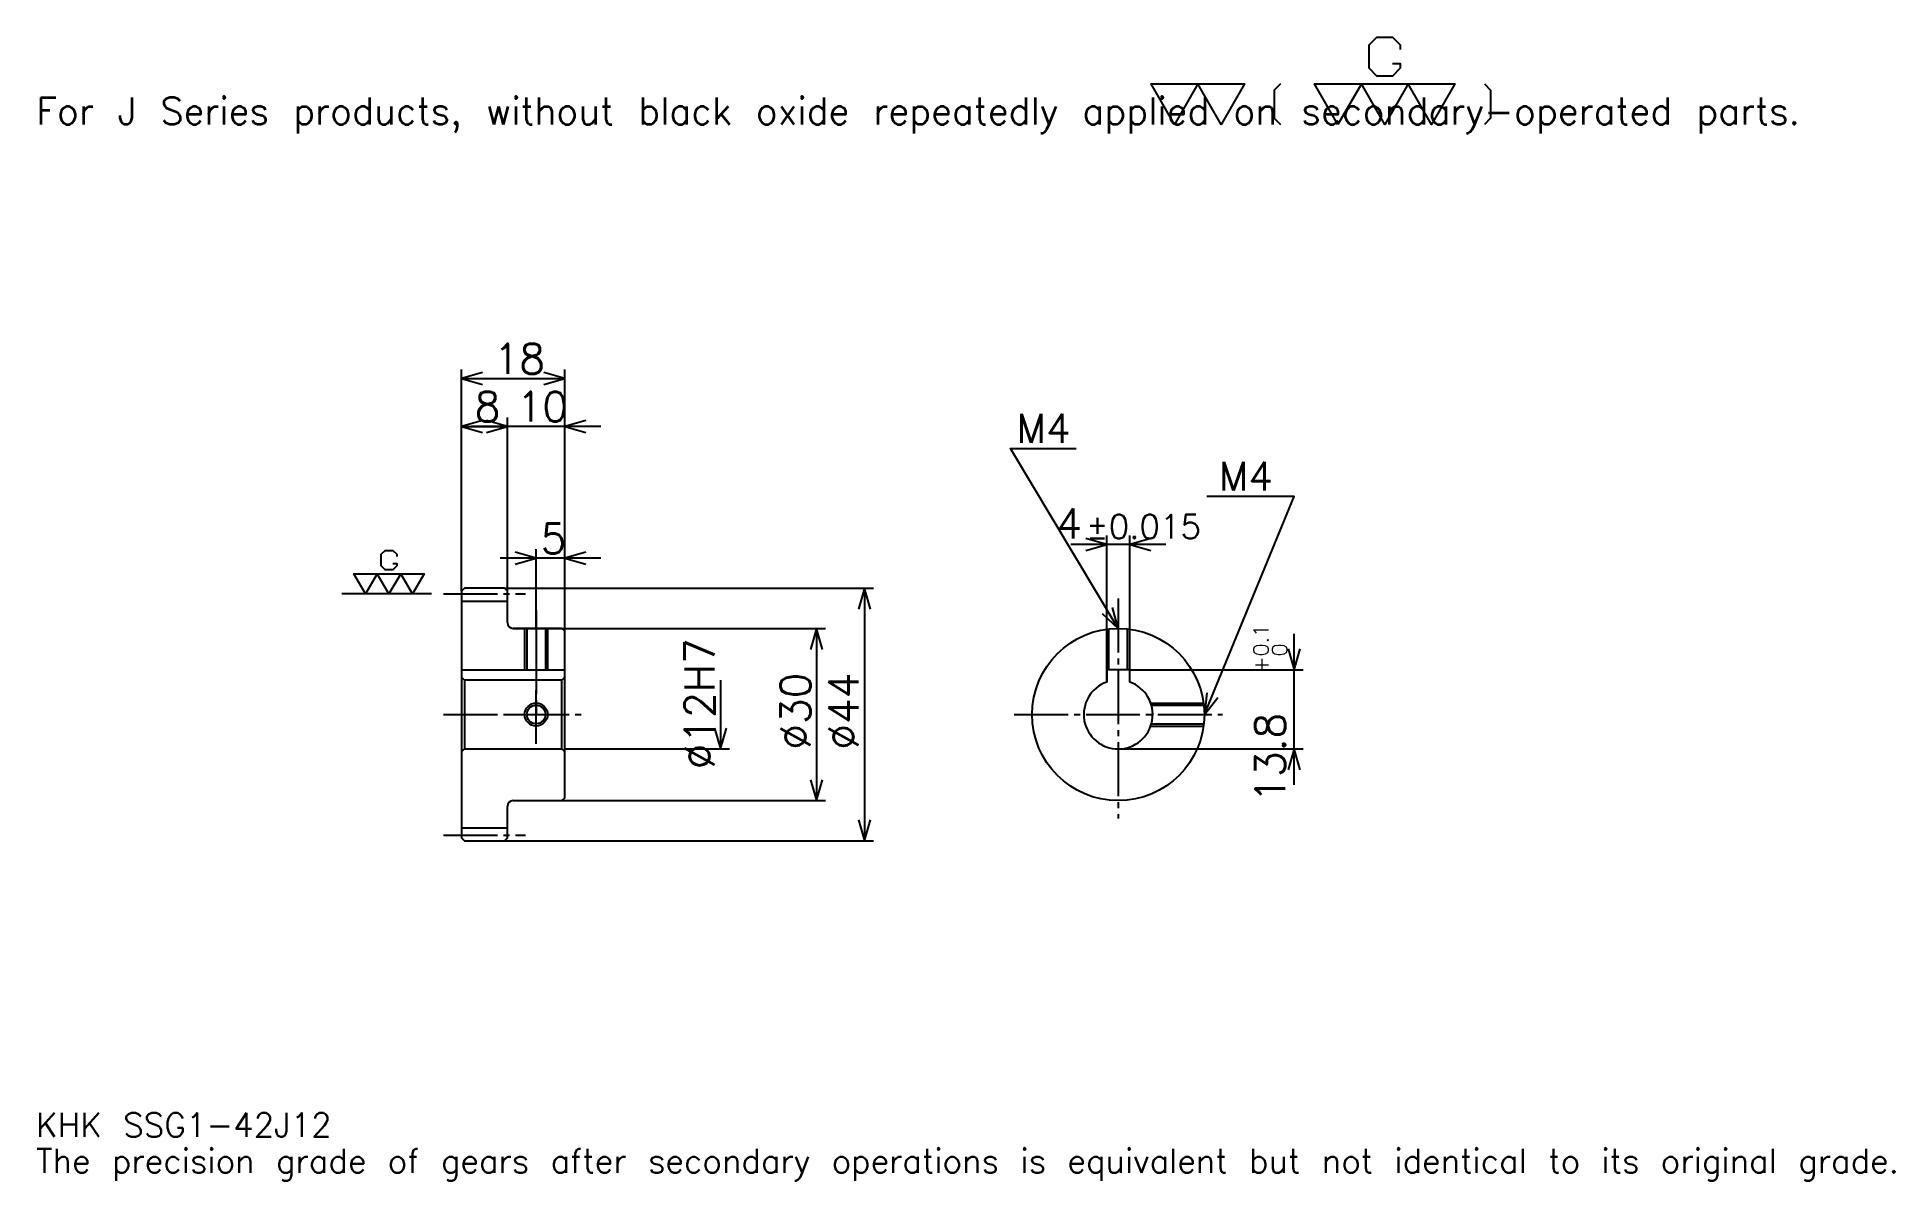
# Model space of a CAD drawing. Extents: x 11 to 334, y 4 to 203.
import ezdxf

# ---------------------------------------------------------------- set-up
doc = ezdxf.new("R2010")
doc.units = 0
doc.linetypes.add('DASHDOT', pattern=[12.521738, 9.391304, -1.043478, 1.043478, -1.043478])
doc.layers.get('0').update_dxf_attribs({"linetype": 'CONTINUOUS'})
doc.layers.add('DASHDOT', color=6, linetype='DASHDOT')
doc.styles.add('KANJI', font='TXT', dxfattribs={"bigfont": 'BIGFONT'})

msp = doc.modelspace()

# ---------------------------------------------------------------- linework, layer by layer
at = {"color": 5}
for p, q in [((84.521736, 107.043472), (84.521736, 145.130432)), ((84.521736, 143.565216), (102.521736, 143.565216)), ((102.521736, 107.043472), (102.521736, 145.130432)), ((92.521736, 107.043472), (92.521736, 136.782593)), ((84.521736, 135.217377), (92.521736, 135.217377)), ((108.782608, 135.217377), (86.260864, 135.217377)), ((97.521736, 107.043472), (97.521736, 113.82608)), ((207.17392, 114.652168), (190.652161, 114.652168)), ((196.91304, 92.843475), (196.91304, 116.217384)), ((200.91304, 92.843475), (200.91304, 116.217384)), ((108.782608, 112.260864), (91.260864, 112.260864)), ((84.521736, 106.543472), (84.521736, 107.043472)), ((92.021736, 107.043472), (102.521736, 107.043472)), ((92.521736, 106.543472), (92.521736, 107.043472)), ((97.521736, 100.043472), (97.521736, 107.043472)), ((97.521736, 100.043472), (97.521736, 107.043472)), ((102.521736, 107.043472), (156.260864, 107.043472)), ((102.521736, 99.543472), (102.521736, 107.043472)), ((154.695648, 107.043472), (154.695648, 63.043472)), ((93.521736, 100.043472), (102.521736, 100.043472)), ((102.521736, 100.043472), (147.91304, 100.043472)), ((146.347824, 100.043472), (146.347824, 70.043472)), ((229.565216, 72.7826), (229.565216, 99.10434)), ((129.652161, 91.043472), (129.652161, 79.043472)), ((200.91304, 92.843475), (231.130432, 92.843475)), ((102.521736, 79.043472), (131.217377, 79.043472)), ((198.91304, 79.043472), (231.130432, 79.043472)), ((93.521736, 70.043472), (102.521736, 70.043472)), ((102.521736, 70.043472), (147.91304, 70.043472)), ((92.021736, 63.043472), (102.521736, 63.043472)), ((102.521736, 63.043472), (156.260864, 63.043472))]:
    msp.add_line(p, q, dxfattribs=at)
at = {"color": 7}
msp.add_line((79.304344, 106.043472), (63.652168, 106.043472), dxfattribs=at)
at = {"color": 4}
for p, q in [((84.521736, 104.793472), (92.521736, 104.793472)), ((84.521736, 92.843475), (102.521736, 92.843475)), ((85.021736, 91.043472), (85.021736, 79.043472)), ((102.021736, 91.043472), (102.521736, 91.543472)), ((102.021736, 79.043472), (102.521736, 78.543472)), ((84.521736, 65.293472), (92.521736, 65.293472))]:
    msp.add_line(p, q, dxfattribs=at)
at = {"color": 7}
for points in [[(246.678253, 198.406952), (248.034775, 198.406952), (248.034775, 197.593033), (246.678253, 196.236511), (243.96521, 196.236511), (242.608688, 197.593033), (242.608688, 201.662598), (243.96521, 203.019119), (246.678253, 203.019119), (248.034775, 201.662598), (248.034775, 200.848694)], [(208.695648, 187.82608), (204.626083, 194.87999), (220.904343, 194.87999), (216.834778, 187.82608), (212.765213, 194.87999), (208.695648, 187.82608)], [(227.144348, 194.87999), (226.059128, 193.794769), (226.059128, 188.911301), (227.144348, 187.82608)], [(237.182602, 187.82608), (233.113037, 194.87999), (257.530426, 194.87999), (253.460876, 187.82608), (249.391296, 194.87999), (245.321732, 187.82608), (241.252167, 194.87999), (237.182602, 187.82608)], [(262.685211, 194.87999), (263.770447, 193.794769), (263.770447, 188.911301), (262.685211, 187.82608)], [(72.573914, 111.333908), (73.252174, 111.333908), (73.252174, 110.926949), (72.573914, 110.248688), (71.217392, 110.248688), (70.539124, 110.926949), (70.539124, 112.961731), (71.217392, 113.639992), (72.573914, 113.639992), (73.252174, 112.961731), (73.252174, 112.554779)], [(67.82608, 106.043472), (65.791306, 109.570427), (78, 109.570427), (75.965218, 106.043472), (73.930435, 109.570427), (71.895645, 106.043472), (69.86087, 109.570427), (67.82608, 106.043472)]]:
    msp.add_lwpolyline(points, dxfattribs=at)
at = {"color": 5}
for points in [[(88.173912, 144.608688), (84.521736, 143.565216), (88.173912, 142.521729)], [(98.86956, 142.521729), (102.521736, 143.565216), (98.86956, 144.608688)], [(88.173912, 136.260864), (84.521736, 135.217377), (88.173912, 134.173904)], [(88.86956, 134.173904), (92.521736, 135.217377), (88.86956, 136.260864)], [(88.86956, 134.173904), (92.521736, 135.217377), (88.86956, 136.260864)], [(106.173912, 136.260864), (102.521736, 135.217377), (106.173912, 134.173904)], [(198.91304, 100.043472), (180.130432, 131.347824), (191.608704, 131.347824)], [(213.913055, 85.043472), (229.565216, 122.999992), (214.330414, 122.999992)], [(93.86956, 111.217384), (97.521736, 112.260864), (93.86956, 113.304344)], [(106.173912, 113.304344), (102.521736, 112.260864), (106.173912, 111.217384)], [(193.260864, 113.608688), (196.91304, 114.652168), (193.260864, 115.695648)], [(204.565216, 115.695648), (200.91304, 114.652168), (204.565216, 113.608688)], [(155.739136, 103.391296), (154.695648, 107.043472), (153.652161, 103.391296)], [(196.139236, 102.638321), (198.91304, 100.043472), (197.928787, 103.712051)], [(147.391296, 96.391296), (146.347824, 100.043472), (145.304352, 96.391296)], [(228.521729, 96.495644), (229.565216, 92.843475), (230.608673, 96.495644)], [(214.340698, 88.817642), (213.913055, 85.043472), (216.27005, 88.022034)], [(128.608688, 82.695648), (129.652161, 79.043472), (130.695648, 82.695648)], [(230.608673, 75.391296), (229.565216, 79.043472), (228.521729, 75.391296)], [(145.304352, 73.695648), (146.347824, 70.043472), (147.391296, 73.695648)], [(153.652161, 66.695648), (154.695648, 63.043472), (155.739136, 66.695648)]]:
    msp.add_lwpolyline(points, dxfattribs=at)
at = {"color": 4}
for points in [[(92.521736, 101.043472), (92.521736, 106.543472), (92.021736, 107.043472), (85.021736, 107.043472), (84.521736, 106.543472), (84.521736, 78.543472)], [(93.521736, 70.043472), (102.021736, 70.043472), (102.521736, 70.543472), (102.521736, 99.543472), (102.021736, 100.043472), (93.521736, 100.043472)], [(95.521736, 100.043472), (95.521736, 92.843475)], [(95.901733, 100.043472), (95.901733, 92.843475)], [(99.141739, 100.043472), (99.141739, 92.843475)], [(99.521736, 100.043472), (99.521736, 92.843475)], [(196.91304, 90.700325), (196.91304, 99.909538)], [(197.29303, 92.843475), (197.29303, 99.955734)], [(200.533051, 92.843475), (200.533051, 99.955734)], [(200.91304, 90.700325), (200.91304, 99.909538)], [(84.521736, 78.543472), (85.021736, 79.043472), (102.021736, 79.043472), (102.021736, 91.043472), (85.021736, 91.043472), (84.521736, 91.543472)], [(200.91304, 90.700325), (200.91304, 92.843475), (196.91304, 92.843475), (196.91304, 90.700325)], [(204.569885, 87.043472), (213.779114, 87.043472)], [(204.690201, 86.663475), (213.825317, 86.663475)], [(204.569885, 83.043472), (213.779114, 83.043472)], [(204.690201, 83.42347), (213.825317, 83.42347)], [(84.521736, 78.543472), (84.521736, 63.543472), (85.021736, 63.043472), (92.021736, 63.043472), (92.521736, 63.543472), (92.521736, 69.043472)]]:
    msp.add_lwpolyline(points, dxfattribs=at)
for centre, radius in [((198.91304, 85.043472), 15), ((97.521736, 85.043472), 1.62)]:
    msp.add_circle(centre, radius, dxfattribs=at)
at = {"color": 7}
msp.add_circle((97.521736, 85.043472), 2, dxfattribs=at)
at = {"color": 4}
for centre, radius, start, end in [((93.521736, 101.043472), 1, 180, 270), ((198.91304, 85.043472), 6, 109.47122094, 70.52877906), ((93.521736, 69.043472), 1, 90, 180)]:
    msp.add_arc(centre, radius, start, end, dxfattribs=at)
at = {"layer": 'DASHDOT', "color": 7}
for p, q in [((81.391304, 106.043472), (95.652168, 106.043472)), ((198.91304, 105.260864), (198.91304, 66.91304)), ((97.521736, 100.043472), (97.521736, 85.043472)), ((81.391304, 85.043472), (105.652168, 85.043472)), ((180.782608, 85.043472), (217.043488, 85.043472)), ((81.391304, 64.043472), (95.652168, 64.043472))]:
    msp.add_line(p, q, dxfattribs=at)
for points in [[(97.521736, 103.173904), (97.521736, 89.713036)], [(97.521736, 79.91304), (97.521736, 90.173904)], [(92.391304, 85.043472), (102.652176, 85.043472)]]:
    msp.add_lwpolyline(points, dxfattribs=at)

# ---------------------------------------------------------------- texts
at = {"color": 7, "style": 'KANJI'}
for s, height, p in [('For J Series products, without black oxide repeatedly applied on secondary-operated parts.', 4.695652, (10.434783, 187.82608)), ('18', 5.217391, (90.130432, 144.399994)), ('8', 5.217391, (86.82608, 136.05217)), ('10', 5.217391, (94.130432, 136.05217)), ('M4', 5.008696, (181.17392, 132.391296)), ('M4', 5.008696, (216.417389, 124.043472)), ('4', 5.217391, (188.143311, 115.695648)), ('%%p0.015', 4.173913, (193.307892, 115.695648)), ('5', 5.217391, (98.32608, 113.095642)), ('KHK SSG1-42J12', 4.173913, (10.434783, 11.478261)), ('The precision grade of gears after secondary operations is equivalent but not identical to its original grade.', 4.173913, (10.434783, 5.217391))]:
    msp.add_text(s, height=height, dxfattribs=at).set_placement(p)
for s, height, p in [('%%c12H7', 5.217391, (128.608688, 75.521736)), ('0.1', 2.608696, (225.078247, 95.191498)), ('0', 2.608696, (228.313049, 95.191498)), ('+', 2.608696, (225.078247, 92.269753)), ('%%c30', 5.217391, (145.304352, 78.91304)), ('%%c44', 5.217391, (153.652161, 78.91304)), ('13.8', 5.217391, (228, 69.686821))]:
    msp.add_text(s, height=height, rotation=90, dxfattribs=at).set_placement(p)

doc.saveas('drawing.dxf')
